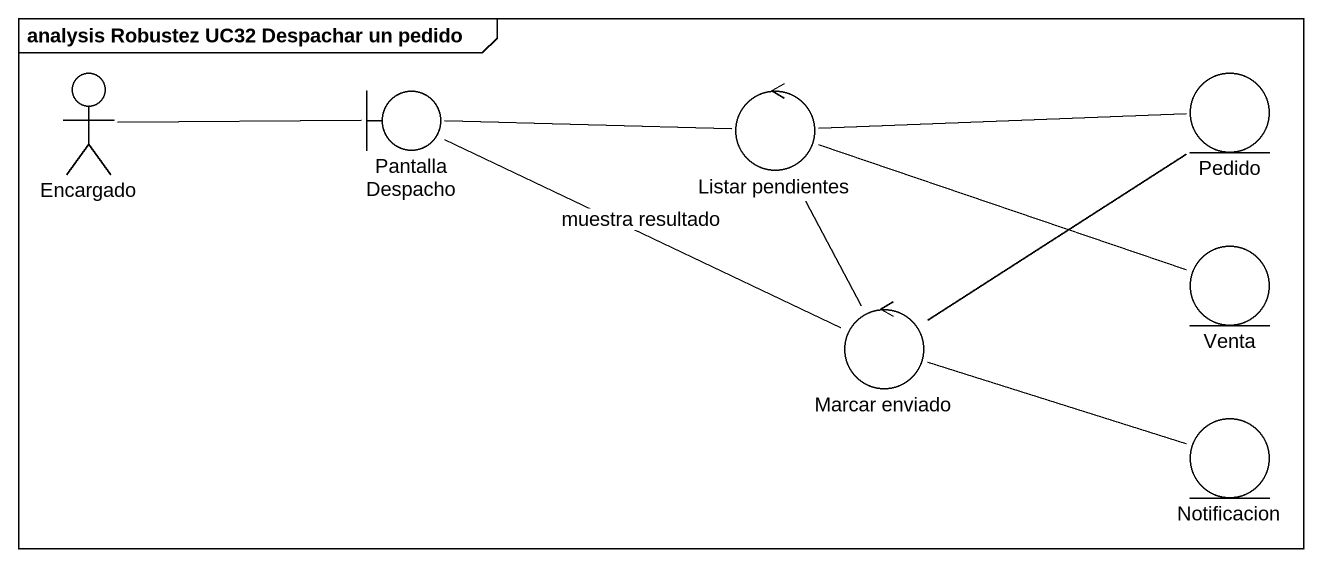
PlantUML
@startuml
mainframe analysis Robustez UC32 Despachar un pedido
actor Encargado
boundary "Pantalla Despacho" as Pantalla_Despacho
control "Listar pendientes" as Listar_pendientes
entity Pedido
entity Venta
control "Marcar enviado" as Marcar_enviado
entity Notificacion
Encargado -right- Pantalla_Despacho
Pantalla_Despacho -right- Listar_pendientes
Listar_pendientes -right- Pedido
Listar_pendientes -right- Venta
Listar_pendientes -- Marcar_enviado
Marcar_enviado -left- Pantalla_Despacho : muestra resultado
Marcar_enviado -up- Pedido
Marcar_enviado -right- Notificacion
@enduml
